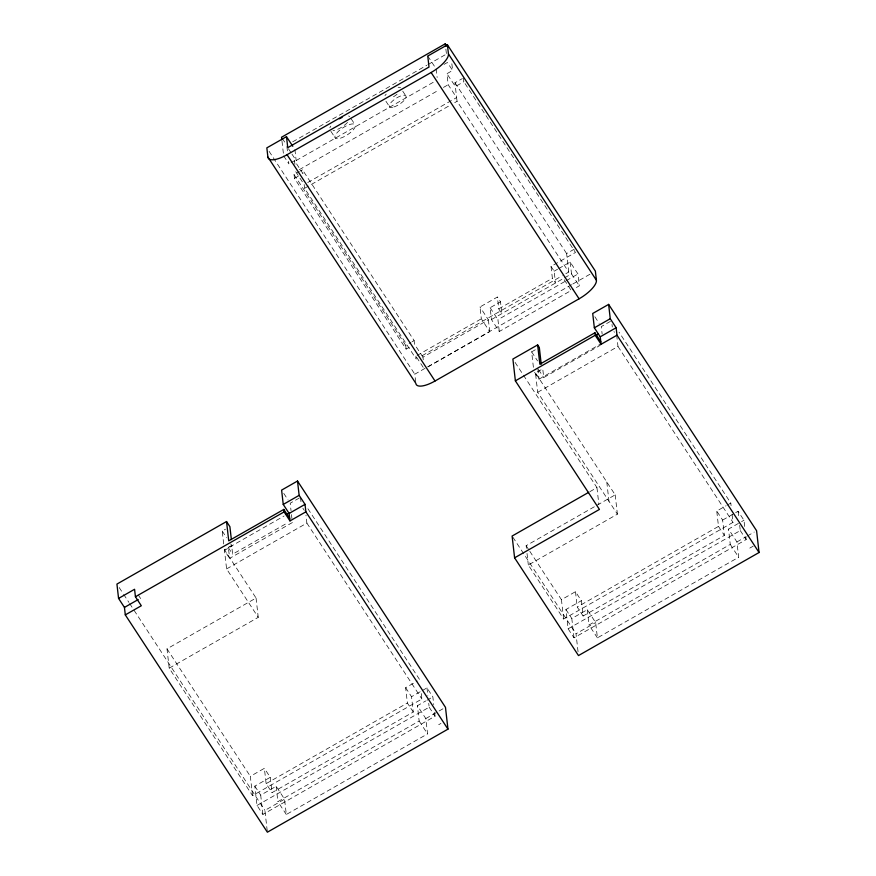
<?xml version="1.0" encoding="UTF-8"?>
<svg xmlns="http://www.w3.org/2000/svg" width="876" height="876" viewBox="0 0 876 876"><rect width="100%" height="100%" fill="white"/><g stroke="black" fill="none" stroke-linecap="round" stroke-linejoin="round"><path stroke-width="0.66" stroke-dasharray="4.38 3.29" d="M292.683 141.824L426.754 65.317M427.937 64.638L446.924 53.808M444.033 64.408L447.395 62.481L452.607 70.463L446.924 73.704L448.183 84.731L456.593 97.586L457.086 101.287L568.732 272.053L562.819 275.425M291.128 162.607L294.5 160.691L302.91 173.547L302.483 169.813L300.369 171.017M291.96 154.11L296.165 160.538L435.043 81.271M299.296 169.692L438.734 90.118M443.453 87.425L448.183 84.731M409.289 347.312L406.125 349.119L294.478 178.354L294.051 174.62L299.318 171.608M307.706 182.547L456.593 97.586L454.972 82.782L462.353 78.577M294.478 178.354L300.796 174.751M463.404 77.975L463.831 81.72L455.4 86.527L446.924 73.704M415.903 356.149L416.231 359.072L304.585 188.307L449.99 105.328M454.721 102.634L457.086 101.287M406.125 349.119L405.697 345.385L410.964 342.374M412.016 341.771L414.129 340.578L302.483 169.813M568.732 272.053L566.619 253.547L575.039 248.74M427.806 367L489.739 331.665L481.329 318.798L479.982 306.972L497.393 297.03L500.503 301.793L501.86 313.619L498.74 308.867L497.393 297.03M551.026 266.424L554.147 271.188L555.494 283.014L552.384 278.261L551.026 266.424L575.466 252.474L463.831 81.72M491.469 319.554L563.41 278.491L571.229 290.449L499.287 331.5L491.469 319.554L490.122 307.717L500.503 301.793M554.147 271.188L557.574 269.228M558.713 268.571L570.156 262.044L577.974 274.002L579.321 285.839L572.389 289.792M417.064 355.481L481.329 318.798M498.74 308.867L552.384 278.261M422.144 355.7L561.636 276.093M423.261 359.795L422.955 357.167L488.392 319.828L479.982 306.972M564.571 277.834L571.502 273.881L570.156 262.044M499.287 331.5L497.94 319.674L565.031 281.393M566.203 280.725L577.974 274.002M415.695 382.035L414.797 374.183L426.678 367.405M427.871 366.726L571.623 284.689M572.805 284.01L590.632 273.849M533.396 367.307L531.644 351.867L536.024 349.36M223.687 543.941L222.219 531.064L225.504 529.192M299.329 498.006L290.186 503.229L291.04 510.697M610.43 321.372L601.286 326.595L602.14 334.074M252.54 795.638L250.339 776.333L264.377 768.318L266.129 783.648L272.009 792.649L413.275 712.035L411.523 696.705L421.027 691.284L421.882 699.004L252.54 795.638L169.199 668.169L258.245 617.35L226.588 568.918L224.387 549.602L231.636 545.474L232.622 554.19L287.996 522.589M292.387 522.534L229.632 558.351L228.417 547.763L284.076 515.997M732.106 514.65L732.993 522.37L563.64 619.014L528.337 565.009L617.394 514.179L537.689 392.284L535.488 372.968L542.737 368.84L543.733 377.556L600.279 345.286M534.59 372.311L539.058 379.144L601.812 343.337M226.588 568.918L306.874 523.092L305.976 515.154M537.689 392.284L617.985 346.458L616.77 335.869L613.977 331.588M169.199 668.169L166.998 648.853L256.055 598.034L224.387 549.602M589.887 491.655L596.95 487.625L514.376 361.317M526.421 548.266L526.137 545.693L615.193 494.874L535.488 372.968M413.275 712.035L407.384 703.034L405.643 687.704L417.337 681.024M563.64 619.014L561.439 599.699L575.488 591.683L581.368 600.695L583.12 616.014L724.375 535.4L722.634 520.081L716.743 511.069L726.105 505.737M727.277 505.069L730.792 503.065L619.025 332.124M434.616 712.341L435.054 716.207L262.899 814.45L257.018 805.449L254.817 786.133L270.268 777.319L264.377 768.318M422.221 690.606L426.973 687.89L432.853 696.891L433.74 704.622M745.87 536.999L746.166 539.572L574.01 637.816L568.119 628.815L565.918 609.51L581.368 600.695M722.634 520.081L734.515 513.292M735.698 512.613L738.074 511.266L743.965 520.267L744.841 527.987M266.129 783.648L407.384 703.034M583.12 616.014L577.229 607.013L718.495 526.399L716.743 511.069M262.899 814.45L260.698 795.134L276.148 786.32L284.558 799.186L286.299 814.505L427.565 733.891L425.813 718.572L417.414 705.706L425.725 700.964M426.919 700.285L432.853 696.891M574.01 637.816L571.809 618.511L587.259 609.696L595.658 622.551L597.41 637.87L738.665 557.256L736.924 541.937L728.514 529.082L740.395 522.293M741.589 521.614L743.965 520.267M257.018 805.449L429.174 707.206L428.736 703.34M568.119 628.815L740.275 530.571L739.694 525.425M286.299 814.505L277.889 801.649L419.155 721.036L417.414 705.706M597.41 637.87L589 625.015L730.266 544.401L728.514 529.082M267.235 830.919L264.891 810.399L284.558 799.186M425.813 718.572L443.168 708.673M578.05 651.722L576.003 633.764L595.658 622.551M736.924 541.937L746.177 536.659M747.327 535.992L754.269 532.039M438.701 724.715L440.946 723.434M749.801 548.091L753.174 546.164M454.972 82.782L566.619 253.547M740.275 530.571L746.166 539.572M571.502 273.881L579.321 285.839M617.985 346.458L732.993 522.37M427.762 56.042L435.46 67.824M594.859 316.762L599.151 323.321M718.495 526.399L724.375 535.4M730.266 544.401L738.665 557.256M402.741 91.17L405.719 95.725M385.933 101.255L389.656 106.949M531.644 351.867L537.557 360.912M538.587 369.683L543.733 377.556M490.122 307.717L497.94 319.674M351.166 118.807L354.9 124.502M330.898 131.323L335.366 138.156M282.28 138.375L286.003 144.069M288.456 148.745L291.259 153.037M422.955 357.167L414.545 344.312L414.129 340.578M295.76 171.718L304.158 184.573L304.585 188.307M416.604 357.222L424.302 369.004M283.671 155.917L288.883 163.889L288.423 159.892M294.051 174.62L405.697 345.385M269.074 151.296L414.797 374.183M526.137 545.693L529.071 550.194M529.816 551.322L561.439 599.699M565.918 609.51L571.809 618.511M512.854 537.174L576.003 633.764M307.925 508.748L419.681 679.688L419.976 682.273M302.866 508.222L304.268 510.358M429.174 707.206L435.054 716.207M306.874 523.092L421.882 699.004M283.758 493.385L288.04 499.944M405.643 687.704L411.523 696.705M419.155 721.036L427.565 733.891M230.749 543.941L232.096 545.989L224.42 550.38L229.632 558.351M222.219 531.064L226.566 537.711M228.417 547.763L232.622 554.19M138.255 594.903L140.456 598.275L140.74 600.772M166.998 648.853L250.339 776.333M254.817 786.133L260.698 795.134M119.18 587.511L122.914 593.227M123.658 594.377L128.892 602.37M129.637 603.52L133.371 609.236M134.127 610.375L264.891 810.399M738.074 511.266L738.665 516.413M730.792 503.065L731.077 505.638M612.006 324.459L612.291 326.956M615.193 494.874L617.394 514.179M606.783 482.019L608.984 501.324M596.95 487.625L598.856 504.291M587.259 609.696L589 625.015M575.488 591.683L577.229 607.013M537.842 368.555L539.058 379.144M527.013 553.424L528.337 565.009M488.392 319.828L489.739 331.665M451.852 63.784L452.607 70.463M445.873 49.144L446.64 55.812M436.16 68.897L437.146 77.471M426.973 687.89L427.849 695.621M294.905 149.511L296.165 160.538M294.5 160.691L294.916 164.359M286.901 146.544L287.514 151.876M281.995 141.244L283.517 154.581M300.468 497.36L301.322 504.828M291.478 514.595L291.927 518.57M256.055 598.034L258.245 617.35M276.148 786.32L277.889 801.649M270.268 777.319L272.009 792.649M347.531 122.443A11.957 4.15 -33.2 0 1 333.033 130.71M329.88 127.83A11.957 4.15 -33.2 0 1 330.778 126.155M348.538 116.015A11.957 4.15 -33.2 0 1 349.677 116.53M397.058 94.192A9.833 3.416 -33.2 0 1 390.707 98.222M384.969 95.659A9.833 3.416 -33.2 0 1 386.217 94.126M398.131 87.326A9.833 3.416 -33.2 0 1 400.507 87.753M340.446 138.189A11.957 4.15 -33.2 0 0 355.382 125.487A11.957 4.15 -33.2 0 0 339.549 130.316A11.957 4.15 -33.2 0 0 340.446 138.189M393.839 106.981A9.833 3.416 -33.2 0 0 406.114 96.524A9.833 3.416 -33.2 0 0 393.105 100.499A9.833 3.416 -33.2 0 0 393.839 106.981"/><path stroke-width="1.31" d="M446.76 46.078L445.271 43.8L281.535 137.236L281.842 139.908M286.496 136.656L266.841 147.869L267.881 157.023L415.837 383.338A21.298 7.391 -33.2 0 0 435.022 381.016L579.091 298.804A21.298 7.391 -33.2 0 0 596.425 280.287L595.373 271.133L447.417 44.818L427.762 56.042L429.01 67.058L287.755 147.672L286.496 136.656L292.803 146.292M267.881 157.023A21.298 7.391 -33.2 0 0 287.054 154.702L431.123 72.489A21.298 7.391 -33.2 0 0 448.457 53.973L447.417 44.818M231.363 539.561L229.895 526.684L226.534 521.538L116.935 584.084L118.567 598.418L124.447 607.418L125.301 614.886L267.377 832.2L447.964 729.15L445.479 707.348L297.511 481.034L281.612 490.111L283.244 504.434L289.124 513.435L289.978 520.913L305.877 511.836L305.034 504.357L299.143 495.356L297.511 481.034M541.226 364.219L539.32 347.487L537.634 344.914L512.887 359.04L515.373 380.841L599.436 509.427L514.595 557.837L578.488 655.566L759.065 552.515L756.579 530.714L608.623 304.399L592.713 313.477L594.344 327.81L600.235 336.811L601.089 344.279L616.989 335.201L616.135 327.733L610.254 318.733L608.623 304.399M118.567 598.418L134.576 589.274L135.43 596.753L141.31 605.754L125.301 614.886M283.244 504.434L299.143 495.356M594.344 327.81L610.254 318.733M289.693 518.417L283.813 509.416L228.735 540.853L226.534 521.538M600.805 341.793L594.913 332.792L539.835 364.219L537.634 344.914M135.43 596.753L284.098 511.912L283.813 509.416M515.373 380.841L595.198 335.278L594.913 332.792M595.866 335.442L598.231 334.095M286.441 514.65L289.989 512.624M124.447 607.418L138.167 599.578M289.124 513.435L305.034 504.357M600.235 336.811L616.135 327.733M588.705 492.334L512.11 536.046L514.595 557.837M448.457 53.973L596.425 280.287M616.989 335.201L759.065 552.515M431.123 72.489L579.091 298.804M595.198 335.278L601.089 344.279M287.054 154.702L435.022 381.016M305.877 511.836L447.964 729.15M284.098 511.912L289.978 520.913M445.271 43.8L445.577 46.472M339.395 118.807A11.957 4.15 -33.2 0 1 342.067 117.45"/></g></svg>
